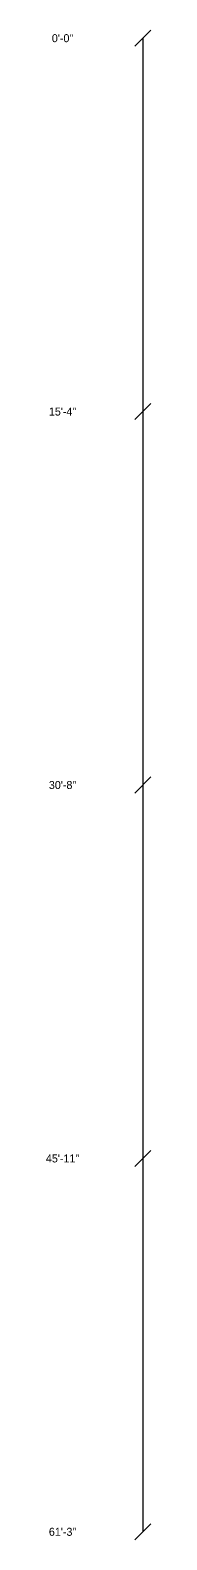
# Model space of a CAD drawing. Header units: millimetres. Extents: x -2389 to 167630, y -30947 to 985.
# Drawn here: x 110921 to 112225, y -23485 to -4615 of the extents above; entities that cross this region are included whole.
import ezdxf
from ezdxf.enums import TextEntityAlignment as Align

# ---------------------------------------------------------------- set-up
doc = ezdxf.new("R2010")
doc.units = ezdxf.units.MM
doc.layers.add('A-ANNO-DIMS', color=7, linetype='Continuous')
doc.styles.add('ARGON_RESIDENTIAL', font='txt')

msp = doc.modelspace()

# ---------------------------------------------------------------- linework, layer by layer
at = {"layer": 'A-ANNO-DIMS'}
for p, q in [((112025, -4815), (112225, -4615)), ((112125, -4715), (112125, -9382)), ((112025, -9482), (112225, -9282)), ((112125, -9382), (112125, -14050)), ((112025, -14150), (112225, -13950)), ((112125, -14050), (112125, -18718)), ((112025, -18818), (112225, -18618)), ((112125, -18718), (112125, -23385)), ((112025, -23485), (112225, -23285))]:
    msp.add_line(p, q, dxfattribs=at)

# ---------------------------------------------------------------- texts
at = {"layer": 'A-ANNO-DIMS', "style": 'ARGON_RESIDENTIAL'}
for s, p in [('0\'-0"', (111125, -4715)), ('15\'-4"', (111125, -9382)), ('30\'-8"', (111125, -14050)), ('45\'-11"', (111125, -18718)), ('61\'-3"', (111125, -23385))]:
    msp.add_text(s, height=100, dxfattribs=at).set_placement(p, align=Align.MIDDLE_CENTER)

doc.saveas('drawing.dxf')
